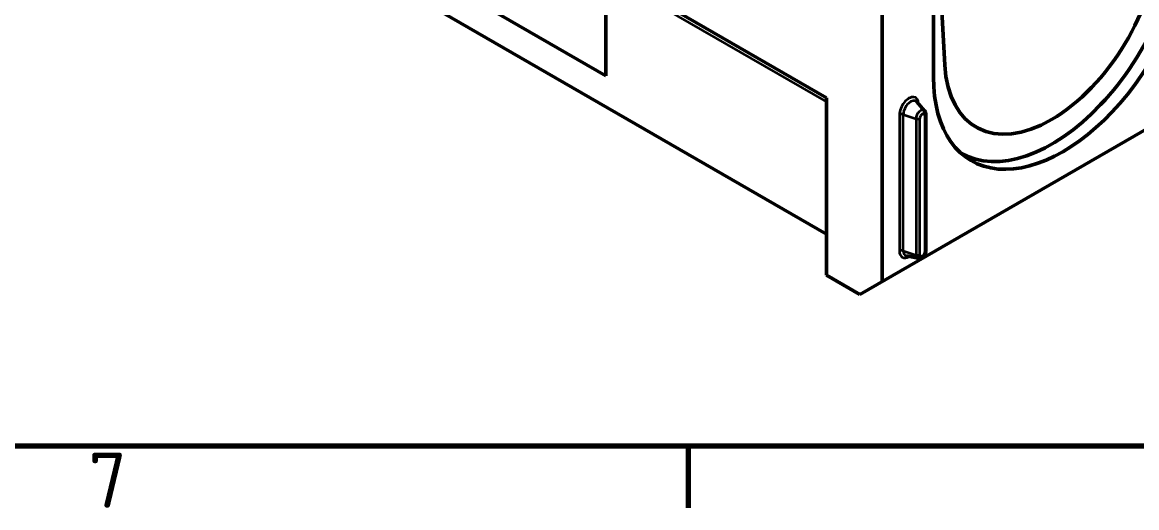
# Model space of a CAD drawing. Header units: millimetres. Extents: x 0 to 1485, y 0 to 1050.
# Drawn here: x 265.6 to 442.4, y 15.3 to 92.3 of the extents above; entities that cross this region are included whole.
import ezdxf

# ---------------------------------------------------------------- set-up
doc = ezdxf.new("R2010")
doc.units = ezdxf.units.MM
doc.header["$LTSCALE"] = 2.5
for name, color, linetype, lineweight in [('Rahmen (ISO)', 7, 'Continuous', 70), ('Sichtbar (ISO)', 7, 'Continuous', 50), ('Sichtbar schmal (ISO)', 7, 'Continuous', 35)]:
    doc.layers.add(name, color=color, linetype=linetype, lineweight=lineweight)
doc.styles.add('Notiztext (DIN)', font='isocpeur.ttf')

# ---------------------------------------------------------------- blocks, each defined once
blk = doc.blocks.new('Ränder Standardrahmen')
at = {"layer": 'Rahmen (ISO)'}
blk.add_line((148.5, 10), (148.5, 6.1), dxfattribs=at)
at = {"layer": 'Rahmen (ISO)', "flags": 128}
blk.add_lwpolyline([(10, 10), (10, 410), (584, 410), (584, 10), (10, 10)], dxfattribs=at)
at = {"layer": 'Rahmen (ISO)', "insert": (110.451, 6.1), "char_height": 3.5, "attachment_point": 7, "style": 'Notiztext (DIN)'}
blk.add_mtext('7', dxfattribs=at)

msp = doc.modelspace()

# ---------------------------------------------------------------- linework, layer by layer
at = {"layer": 'Sichtbar (ISO)'}
for p, q in [((316.482, 124.62), (393.203, 80.325)), ((358.201, 83.795), (324.198, 103.427)), ((393.203, 58.688), (324.198, 98.528)), ((358.201, 98.492), (358.201, 83.795)), ((411.234, 98.901), (411.973, 85.467)), ((402.042, 51.135), (402.042, 94.511)), ((410.174, 83.591), (410.174, 93.785)), ((398.506, 49.094), (459.317, 84.204)), ((393.203, 52.156), (393.203, 80.325)), ((408.756, 78.246), (407.513, 79.65)), ((408.95, 77.697), (408.95, 56.06)), ((407.73, 54.831), (405.892, 55.206)), ((393.203, 52.156), (398.506, 49.094))]:
    msp.add_line(p, q, dxfattribs=at)
for centre, major_axis, start_param, end_param in [((428.912, 96.451), (-14.391, -24.925), 6.2825071, 8.6393798), ((430.68, 95.43), (-14.5, -25.115), 5.4977871, 8.6393798), ((428.912, 96.451), (-12, -20.785), 5.5592923, 8.5778746)]:
    msp.add_ellipse(centre, major_axis=major_axis, ratio=0.5773503, start_param=start_param, end_param=end_param, dxfattribs=at)
for points, knots in [([(408.756, 78.246), (408.786, 78.212), (408.812, 78.176), (408.856, 78.103), (408.875, 78.065), (408.905, 77.99), (408.916, 77.952), (408.934, 77.878), (408.94, 77.841), (408.948, 77.768), (408.95, 77.733), (408.95, 77.697)], [5.68840815, 5.68840815, 5.68840815, 5.68840815, 5.80736358, 5.80736358, 5.92631901, 5.92631901, 6.04527445, 6.04527445, 6.16422988, 6.16422988, 6.28318531, 6.28318531, 6.28318531, 6.28318531]), ([(408.95, 56.06), (408.95, 55.948), (408.932, 55.841), (408.871, 55.626), (408.825, 55.519), (408.709, 55.319), (408.641, 55.226), (408.48, 55.059), (408.388, 54.985), (408.184, 54.873), (408.073, 54.832), (407.876, 54.814), (407.803, 54.816), (407.73, 54.831)], [0, 0, 0, 0, 0.3761215, 0.3761215, 0.784584, 0.784584, 1.1895244, 1.1895244, 1.5979873, 1.5979873, 1.9679282, 1.9679282, 2.1655735, 2.1655735, 2.1655735, 2.1655735])]:
    msp.add_open_spline(points, degree=3, knots=knots, dxfattribs=at)
at = {"layer": 'Sichtbar schmal (ISO)'}
for p, q in [((324.198, 119.489), (393.203, 79.649)), ((407.793, 79.334), (407.793, 79.359)), ((404.776, 77.617), (404.776, 55.98)), ((405.379, 56.026), (405.379, 77.663)), ((405.379, 77.663), (407.404, 76.988)), ((407.404, 76.988), (407.404, 55.351)), ((408.008, 55.397), (408.008, 77.034)), ((408.804, 77.493), (408.804, 55.856)), ((405.379, 56.026), (407.404, 55.351))]:
    msp.add_line(p, q, dxfattribs=at)
for centre, major_axis, start_param, end_param in [((406.284, 78.488), (1.067, 1.848), 5.4977871, 8.6393798), ((406.547, 78.337), (0.825, 1.43), 6.0925643, 8.6393798), ((408.144, 77.415), (0.523, 0.905), 6.0925643, 8.6393798), ((408.147, 79.155), (0.5, 0), 2.3561945, 2.3981607), ((408.406, 77.263), (0.281, 0.487), 5.4977871, 8.6393798), ((405.129, 77.413), (0.5, 0), 1.0471976, 2.3561945), ((407.654, 77.238), (0.5, 0), 4.1887902, 5.4977871), ((408.45, 77.697), (0.5, 0), 5.4977871, 6.2831853), ((405.129, 55.776), (-0.5, 0), 4.1887902, 5.4977871), ((406.284, 56.851), (-1.067, -1.848), 5.4977871, 7.0828673), ((406.547, 56.7), (-0.825, -1.43), 5.4977871, 6.4738063), ((407.654, 55.601), (-0.5, 0), 1.0471976, 2.3561945), ((408.144, 55.778), (-0.523, -0.905), 5.4977871, 6.4738063), ((408.406, 55.626), (-0.281, -0.487), 5.4977871, 8.6393798), ((408.45, 56.06), (0.5, 0), 5.4977871, 6.2831853)]:
    msp.add_ellipse(centre, major_axis=major_axis, ratio=0.5773503, start_param=start_param, end_param=end_param, dxfattribs=at)

# ---------------------------------------------------------------- block references
at = {"xscale": 2.5, "yscale": 2.5, "zscale": 2.5}
msp.add_blockref('Ränder Standardrahmen', (0, 0), dxfattribs=at)

doc.saveas('drawing.dxf')
